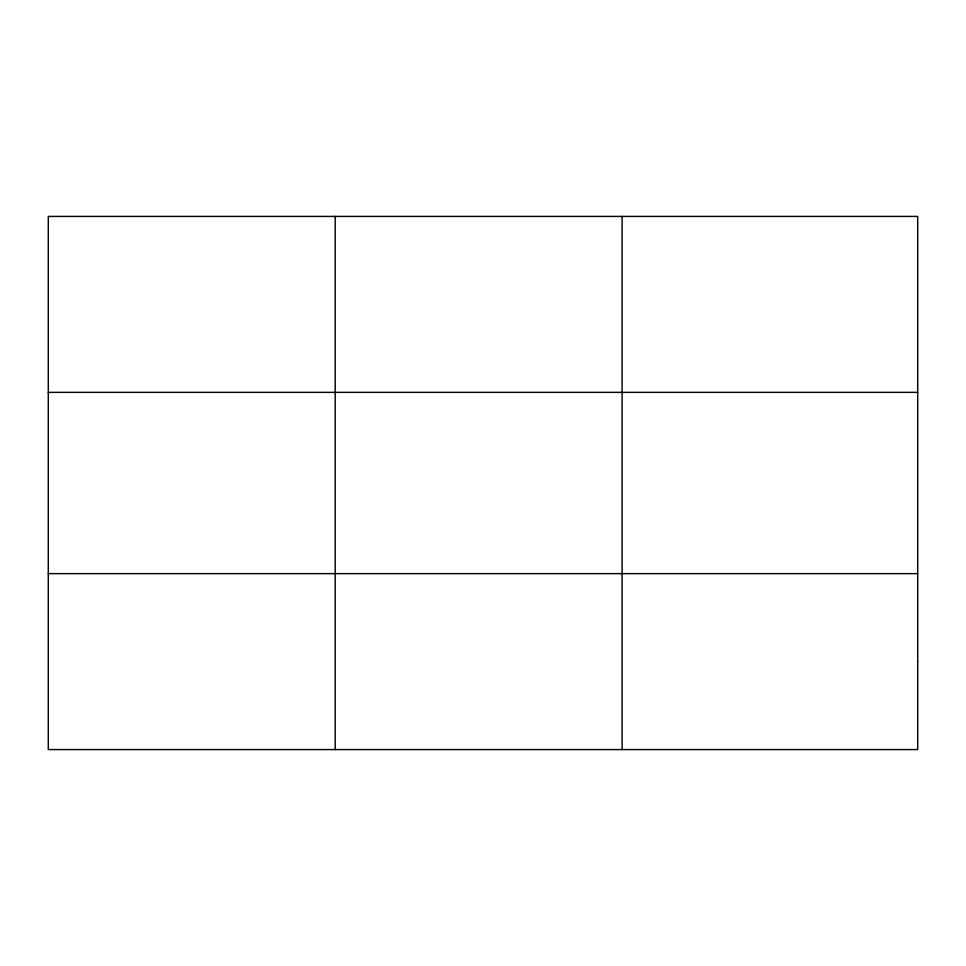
<?xml version="1.0" encoding="UTF-8"?>
<svg xmlns="http://www.w3.org/2000/svg" width="966" height="966" viewBox="0 0 966 966"><rect width="100%" height="100%" fill="white"/><g stroke="black" fill="none" stroke-linecap="round" stroke-linejoin="round"><path stroke-width="1.45" d="M335.202 216.42L335.202 749.58M622.104 216.42L622.104 749.58M48.3 392.365L917.7 392.365M48.3 573.635L917.7 573.635M917.7 661.601L917.7 749.58L48.3 749.58L48.3 216.42L917.7 216.42L917.7 661.601"/></g></svg>
